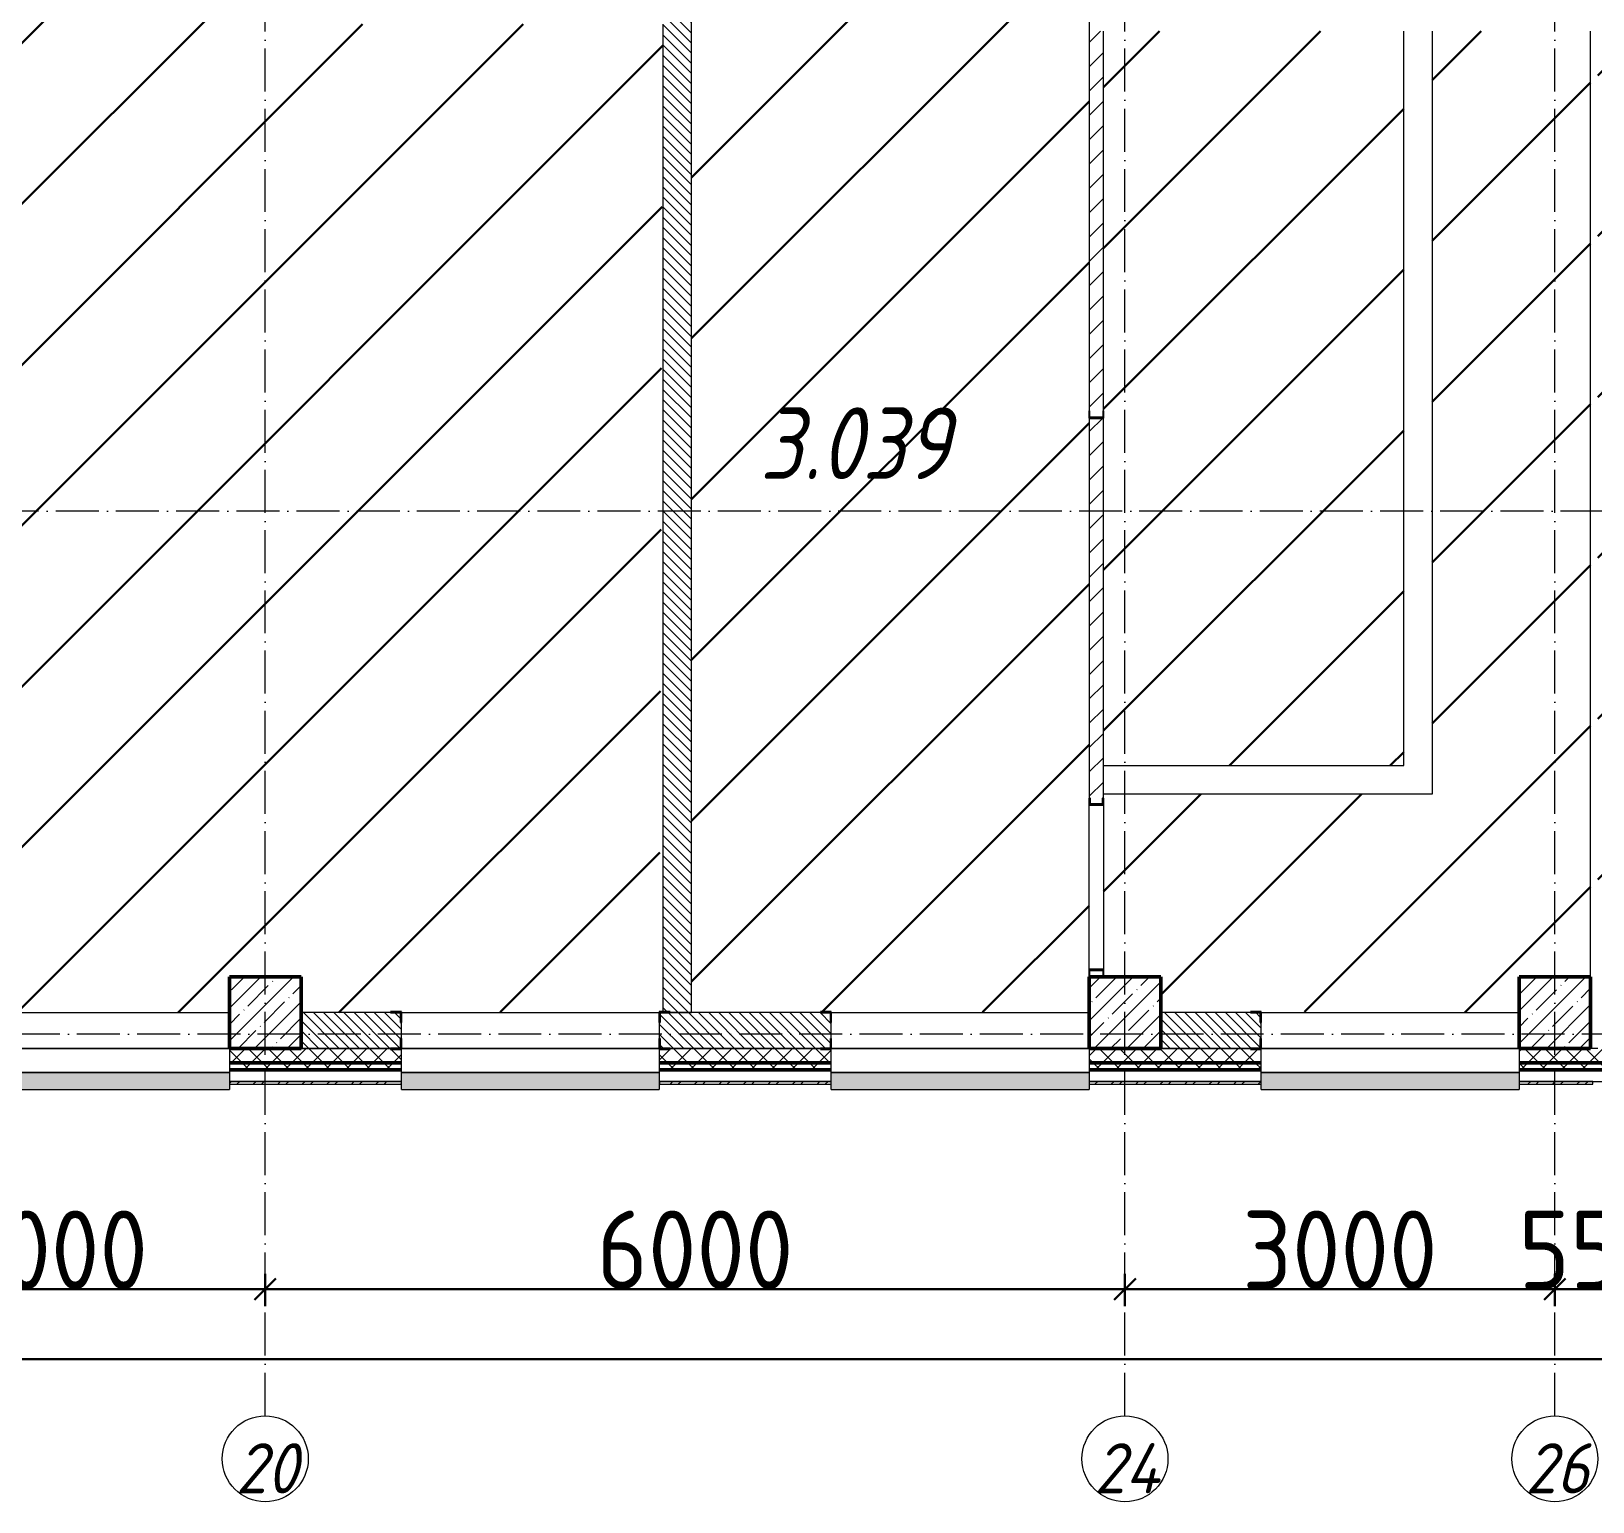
# Model space of a CAD drawing. Header units: millimetres. Extents: x -17017 to 628417, y -109036 to 199237.
# Drawn here: x 311188 to 322086, y -91946 to -81682 of the extents above; entities that cross this region are included whole.
import ezdxf

# ---------------------------------------------------------------- set-up
doc = ezdxf.new("R2010")
doc.units = ezdxf.units.MM
doc.linetypes.add('50_200_ШТРИХ_1Т_ш5_п1_п1_', pattern=[700, 500, -100, 0, -100])
for name, color, linetype, lineweight in [('A-____-____-DIMS', 7, 'Continuous', 9), ('A-FLOR-____-OTLN', 7, 'Continuous', 9), ('A-GENM-____-MCUT', 7, 'Continuous', 25), ('A-GENM-____-OTLN-1', 7, 'Continuous', 25), ('A-GLAZ-____-OTLN', 7, 'Continuous', 9), ('A-WALL-____-MCUT-2', 7, 'Continuous', 50), ('A-WALL-____-MCUT-3', 7, 'Continuous', 9), ('A-WALL-____-OTLN', 7, 'Continuous', 9), ('A-WALL-____-PATT-1', 7, 'Continuous', 9), ('A-WALL-FNSH-MCUT-1', 7, 'Continuous', 9), ('I-WALL-____-OTLN', 7, 'Continuous', 9), ('S-COLS-____-MCUT', 7, 'Continuous', 50), ('S-COLS-____-OTLN', 7, 'Continuous', 9), ('S-GRID-____-IDEN', 7, 'Continuous', 9), ('S-GRID-____-OTLN-1', 7, '50_200_ШТРИХ_1Т_ш5_п1_п1_', 9), ('Марки помещений', 7, 'Continuous', 9), ('стяжа', 7, 'Continuous', 30)]:
    doc.layers.add(name, color=color, linetype=linetype, lineweight=lineweight)
doc.layers.add('A-GLAZ-____-OTLN-1', color=7, linetype='Continuous', lineweight=9, true_color=0xc0c0c0)
doc.styles.add('ISOCPEUR_I', font='isocpeui.ttf', dxfattribs={"width": 0.9, "height": 2.5})
doc.styles.add('ISOCPEUR_I_2', font='isocpeui.ttf', dxfattribs={"width": 0.85, "height": 2.3})
doc.styles.add('ISOCPEUR_I_9', font='isocpeui.ttf', dxfattribs={"width": 0.9, "height": 250})
doc.styles.add('СПДС', font='isocpeur.ttf', dxfattribs={"width": 0.9})
doc.dimstyles.new('ISO-2_5_0_9К_БОЛЬШОЙ_ОСИ', dxfattribs={"dimscale": 304.8, "dimtxt": 248.995294, "dimasz": 0.492126, "dimexe": 0.393701, "dimexo": 0, "dimgap": 0, "dimtad": 1, "dimdec": 0, "dimzin": 0, "dimdsep": 46, "dimtxsty": 'ISOCPEUR_I_9', "dimblk1": 'OBLIQUE', "dimblk2": 'OBLIQUE', "dimsah": 1, "dimcen": 0.09, "dimdle": 0.393701, "dimazin": 0, "dimtfac": 1, "dimtdec": 4, "dimtix": 1, "dimtmove": 0, "dimatfit": 3, "dimfxl": 1, "dimtvp": 1, "dimtolj": 1, "dimtzin": 0, "dimarcsym": 2})
pattern_1 = [(135, (283770.707, -86863.456), (-35.35534, -35.35534), [])]
pattern_2 = [(45, (283770.71, -86863.46), (-70.71068, 70.71068), []), (135, (283770.71, -86863.46), (-70.71068, -70.71068), [])]

# ---------------------------------------------------------------- blocks, each defined once
blk = doc.blocks.new('BSC_Колонна _Прямоугольная - 500х500-V72-АР1_План отверстий 3 этажа в осях 1-64_А-ГГ')
at = {"layer": 'S-COLS-____-OTLN'}
h = blk.add_hatch(dxfattribs=at)
h.set_pattern_fill('FP_109', color=256, style=0, pattern_type=2)
h.set_pattern_definition([(45, (-38050, 1668.96), (-114.04925, 114.04925), []), (45, (-37935.95, 1668.96), (-114.04925, 114.04925), [201.613, -40.323, 3.353, -36.97])])
h.paths.add_polyline_path([(-250, -250), (250, -250), (250, 250), (-250, 250)], flags=0)
at = {"layer": 'S-COLS-____-MCUT'}
for p, q in [((250, 250), (-250, 250)), ((-250, 250), (-250, -250)), ((250, -250), (250, 250)), ((-250, -250), (250, -250))]:
    blk.add_line(p, q, dxfattribs=at)
blk = doc.blocks.new('BSC_Колонна _Прямоугольная - 500х500-V74-АР1_План отверстий 3 этажа в осях 1-64_А-ГГ')
at = {"layer": 'S-COLS-____-OTLN'}
h = blk.add_hatch(dxfattribs=at)
h.set_pattern_fill('FP_111', color=256, style=0, pattern_type=2)
h.set_pattern_definition([(45, (-29050, 1668.96), (-114.04925, 114.04925), []), (45, (-28935.95, 1668.96), (-114.04925, 114.04925), [201.613, -40.323, 3.353, -36.97])])
h.paths.add_polyline_path([(-250, -250), (250, -250), (250, 250), (-250, 250)], flags=0)
at = {"layer": 'S-COLS-____-MCUT'}
for p, q in [((250, 250), (-250, 250)), ((-250, 250), (-250, -250)), ((250, -250), (250, 250)), ((-250, -250), (250, -250))]:
    blk.add_line(p, q, dxfattribs=at)
blk = doc.blocks.new('BSC_Колонна _Прямоугольная - 500х500-V113-АР1_План отверстий 3 этажа в осях 1-64_А-ГГ')
at = {"layer": 'S-COLS-____-OTLN'}
h = blk.add_hatch(dxfattribs=at)
h.set_pattern_fill('FP_136', color=256, style=0, pattern_type=2)
h.set_pattern_definition([(45, (-35050, 1668.96), (-114.04925, 114.04925), []), (45, (-34935.95, 1668.96), (-114.04925, 114.04925), [201.613, -40.323, 3.353, -36.97])])
h.paths.add_polyline_path([(-150, -250), (250, -250), (250, 250), (-250, 250), (-250, -250), (-153, -250)], flags=0)
at = {"layer": 'S-COLS-____-MCUT'}
for p, q in [((-250, 250), (-250, -250)), ((-153, 250), (-247, 250)), ((250, 250), (-150, 250)), ((250, -250), (250, 250)), ((-250, -250), (250, -250))]:
    blk.add_line(p, q, dxfattribs=at)
blk = doc.blocks.new('Фахверк_СКБ_Уголок - 250_2700-27497298-АР1_План отверстий 3 этажа в осях 1-64_А-ГГ')
at = {"layer": 'A-GENM-____-MCUT'}
for p, q in [((200, 181), (125, 181)), ((125, 181), (125, 106)), ((131, 106), (131, 175)), ((131, 175), (200, 175)), ((200, 175), (200, 181)), ((125, 106), (131, 106)), ((131, -6), (125, -6)), ((125, -6), (125, -81)), ((125, -81), (200, -81)), ((131, -75), (131, -6)), ((200, -75), (131, -75)), ((200, -81), (200, -75))]:
    blk.add_line(p, q, dxfattribs=at)
blk = doc.blocks.new('154_Стойка_СКБ_Швеллер - СМ-2180_100-28318692-АР1_План отверстий 3 этажа в осях 1-64_А-ГГ')
at = {"layer": 'A-GENM-____-MCUT'}
for p, q in [((171, 50), (125, 50)), ((125, 50), (125, -50)), ((129.5, 42.4), (171, 42.4)), ((129.5, -42.4), (129.5, 42.4)), ((171, 42.4), (171, 50)), ((125, -50), (171, -50)), ((171, -42.4), (129.5, -42.4)), ((171, -50), (171, -42.4))]:
    blk.add_line(p, q, dxfattribs=at)
blk = doc.blocks.new('154_Фахверк_СКБ_Швеллер - Тип_100_3550_1-28320239-АР1_План отверстий 3 этажа в осях 1-64_А-ГГ')
at = {"layer": 'A-GENM-____-MCUT'}
for p, q in [((175, 50), (125, 50)), ((125, 50), (125, -50)), ((128, 47), (175, 47)), ((128, -47), (128, 47)), ((175, 47), (175, 50)), ((125, -50), (175, -50)), ((175, -47), (128, -47)), ((175, -50), (175, -47))]:
    blk.add_line(p, q, dxfattribs=at)
blk = doc.blocks.new('154_Фахверк_СКБ_Швеллер - Тип_100_3550-28487752-АР1_План отверстий 3 этажа в осях 1-64_А-ГГ')
at = {"layer": 'A-GENM-____-MCUT'}
for p, q in [((175, 50), (125, 50)), ((125, 50), (125, -50)), ((128, 47), (175, 47)), ((128, -47), (128, 47)), ((175, 47), (175, 50)), ((125, -50), (175, -50)), ((175, -47), (128, -47)), ((175, -50), (175, -47))]:
    blk.add_line(p, q, dxfattribs=at)
blk = doc.blocks.new('Отлив_СКБ - Отлив витража_120_НВФ-31885687-АР1_План отверстий 3 этажа в осях 1-64_А-ГГ')
at = {"layer": 'A-GLAZ-____-OTLN-1'}
for points in [[(0, 0), (0, -2), (1800, -2), (1800, 0), (534, 0)], [(0, -2), (0, -120), (1800, -120), (1800, -2), (534, -2)]]:
    blk.add_hatch(color=256, dxfattribs=at).paths.add_polyline_path(points, flags=0)
at = {"layer": 'A-GLAZ-____-OTLN'}
for p, q in [((0, 0), (1800, 0)), ((1800, -2), (0, -2)), ((0, -120), (0, -83)), ((1800, -83), (1800, -120)), ((0, -120), (1800, -120))]:
    blk.add_line(p, q, dxfattribs=at)
blk = doc.blocks.new('Отлив_СКБ - Отлив витража_120_НВФ-V214-АР1_План отверстий 3 этажа в осях 1-64_А-ГГ')
at = {"layer": 'A-GLAZ-____-OTLN-1'}
for points in [[(0, -2), (1800, -2), (1800, 0), (0, 0)], [(731, -120), (1800, -120), (1800, -2), (0, -2), (0, -120)]]:
    blk.add_hatch(color=256, dxfattribs=at).paths.add_polyline_path(points, flags=0)
at = {"layer": 'A-GLAZ-____-OTLN'}
for p, q in [((0, 0), (1800, 0)), ((1800, -2), (0, -2)), ((0, -120), (0, -83)), ((1800, -63), (1800, -120)), ((0, -120), (1800, -120))]:
    blk.add_line(p, q, dxfattribs=at)
blk = doc.blocks.new('Ось сетки - Круг_Ø6_00__ISO-2_5_0_9K_-25732049-АР1_План отверстий 3 этажа в осях 1-64_А-ГГ')
at = {"layer": 'S-GRID-____-IDEN'}
blk.add_circle((0, 0), 3, dxfattribs=at)
blk = doc.blocks.new('_Oblique')
at = {"color": 0, "linetype": 'ByBlock', "lineweight": -2}
blk.add_line((-0.5, -0.5), (0.5, 0.5), dxfattribs=at)
blk = doc.blocks.new('*D2894')
at = {"layer": 'A-____-____-DIMS', "color": 0, "lineweight": -2, "transparency": 16777216}
for p, q in [((309821, -90356), (309821, -90582)), ((312821, -90356), (312821, -90582)), ((309701, -90462), (312941, -90462))]:
    blk.add_line(p, q, dxfattribs=at)
at = {"layer": 'Defpoints', "color": 0, "transparency": 16777216}
for p in [(309821, -90356), (312821, -90356), (312821, -90462)]:
    blk.add_point(p, dxfattribs=at)
at = {"layer": 'A-____-____-DIMS', "color": 0, "lineweight": -2, "transparency": 16777216, "xscale": 150, "yscale": 150, "zscale": 150, "rotation": 180}
blk.add_blockref('_Oblique', (309821, -90462), dxfattribs=at)
at = {"layer": 'A-____-____-DIMS', "color": 0, "lineweight": -2, "transparency": 16777216, "xscale": 150, "yscale": 150, "zscale": 150}
blk.add_blockref('_Oblique', (312821, -90462), dxfattribs=at)
at = {"layer": 'A-____-____-DIMS', "color": 0, "transparency": 16777216, "insert": (311321, -90188), "char_height": 548.6, "attachment_point": 5, "style": 'СПДС'}
blk.add_mtext('\\A1;3000', dxfattribs=at)
blk = doc.blocks.new('*D2895')
at = {"layer": 'A-____-____-DIMS', "color": 0, "lineweight": -2, "transparency": 16777216}
for p, q in [((312821, -90356), (312821, -90582)), ((318821, -90356), (318821, -90582)), ((312701, -90462), (318941, -90462))]:
    blk.add_line(p, q, dxfattribs=at)
at = {"layer": 'Defpoints', "color": 0, "transparency": 16777216}
for p in [(312821, -90356), (318821, -90356), (318821, -90462)]:
    blk.add_point(p, dxfattribs=at)
at = {"layer": 'A-____-____-DIMS', "color": 0, "lineweight": -2, "transparency": 16777216, "xscale": 150, "yscale": 150, "zscale": 150, "rotation": 180}
blk.add_blockref('_Oblique', (312821, -90462), dxfattribs=at)
at = {"layer": 'A-____-____-DIMS', "color": 0, "lineweight": -2, "transparency": 16777216, "xscale": 150, "yscale": 150, "zscale": 150}
blk.add_blockref('_Oblique', (318821, -90462), dxfattribs=at)
at = {"layer": 'A-____-____-DIMS', "color": 0, "transparency": 16777216, "insert": (315821, -90188), "char_height": 548.6, "attachment_point": 5, "style": 'СПДС'}
blk.add_mtext('\\A1;6000', dxfattribs=at)
blk = doc.blocks.new('*D2896')
at = {"layer": 'A-____-____-DIMS', "color": 0, "lineweight": -2, "transparency": 16777216}
for p, q in [((318821, -90356), (318821, -90582)), ((321821, -90356), (321821, -90582)), ((318701, -90462), (321941, -90462))]:
    blk.add_line(p, q, dxfattribs=at)
at = {"layer": 'Defpoints', "color": 0, "transparency": 16777216}
for p in [(318821, -90356), (321821, -90356), (321821, -90462)]:
    blk.add_point(p, dxfattribs=at)
at = {"layer": 'A-____-____-DIMS', "color": 0, "lineweight": -2, "transparency": 16777216, "xscale": 150, "yscale": 150, "zscale": 150, "rotation": 180}
blk.add_blockref('_Oblique', (318821, -90462), dxfattribs=at)
at = {"layer": 'A-____-____-DIMS', "color": 0, "lineweight": -2, "transparency": 16777216, "xscale": 150, "yscale": 150, "zscale": 150}
blk.add_blockref('_Oblique', (321821, -90462), dxfattribs=at)
at = {"layer": 'A-____-____-DIMS', "color": 0, "transparency": 16777216, "insert": (320321, -90188), "char_height": 548.6, "attachment_point": 5, "style": 'СПДС'}
blk.add_mtext('\\A1;3000', dxfattribs=at)
blk = doc.blocks.new('*D2897')
at = {"layer": 'A-____-____-DIMS', "color": 0, "lineweight": -2, "transparency": 16777216}
for p, q in [((321821, -90356), (321821, -90582)), ((322371, -90356), (322371, -90582)), ((321821, -90462), (321671, -90462)), ((321821, -90462), (322371, -90462)), ((322371, -90462), (322521, -90462))]:
    blk.add_line(p, q, dxfattribs=at)
at = {"layer": 'Defpoints', "color": 0, "transparency": 16777216}
for p in [(321821, -90356), (322371, -90356), (322371, -90462)]:
    blk.add_point(p, dxfattribs=at)
at = {"layer": 'A-____-____-DIMS', "color": 0, "lineweight": -2, "transparency": 16777216, "xscale": 150, "yscale": 150, "zscale": 150}
blk.add_blockref('_Oblique', (321821, -90462), dxfattribs=at)
at = {"layer": 'A-____-____-DIMS', "color": 0, "lineweight": -2, "transparency": 16777216, "xscale": 150, "yscale": 150, "zscale": 150, "rotation": 180}
blk.add_blockref('_Oblique', (322371, -90462), dxfattribs=at)
at = {"layer": 'A-____-____-DIMS', "color": 0, "transparency": 16777216, "insert": (322096, -90188), "char_height": 548.6, "attachment_point": 5, "style": 'СПДС'}
blk.add_mtext('\\A1;550', dxfattribs=at)
blk = doc.blocks.new('*D2915')
at = {"layer": 'A-____-____-DIMS', "color": 0, "lineweight": -2, "transparency": 16777216}
for p, q in [((281421, -90844), (281421, -91070)), ((384921, -90844), (384921, -91070)), ((281301, -90950), (385041, -90950))]:
    blk.add_line(p, q, dxfattribs=at)
at = {"layer": 'Defpoints', "color": 0, "transparency": 16777216}
for p in [(281421, -90844), (384921, -90844), (384921, -90950)]:
    blk.add_point(p, dxfattribs=at)
at = {"layer": 'A-____-____-DIMS', "color": 0, "lineweight": -2, "transparency": 16777216, "xscale": 150, "yscale": 150, "zscale": 150, "rotation": 180}
blk.add_blockref('_Oblique', (281421, -90950), dxfattribs=at)
at = {"layer": 'A-____-____-DIMS', "color": 0, "lineweight": -2, "transparency": 16777216, "xscale": 150, "yscale": 150, "zscale": 150}
blk.add_blockref('_Oblique', (384921, -90950), dxfattribs=at)
at = {"layer": 'A-____-____-DIMS', "color": 0, "transparency": 16777216, "insert": (333171, -90676), "char_height": 548.6, "attachment_point": 5, "style": 'СПДС'}
blk.add_mtext('\\A1;103500', dxfattribs=at)
blk = doc.blocks.new('3эт')
at = {"layer": 'S-GRID-____-OTLN-1', "color": 251, "ltscale": 0.6, "true_color": 0x636466}
for p, q in [((312820.7, -91346.1), (312820.7, -76712.9)), ((318820.7, -91346.1), (318820.7, -76712.9)), ((321820.7, -91346.1), (321820.7, -76712.9)), ((387697.2, -85032.4), (279101.9, -85032.4)), ((387845.1, -88682.4), (279101.9, -88682.4))]:
    blk.add_line(p, q, dxfattribs=at)
at = {"layer": 'S-GRID-____-IDEN', "char_height": 350, "attachment_point": 1, "style": 'ISOCPEUR_I'}
for s, insert, width in [('20', (312615.8, -91537.3), 404.05), ('24', (318606.8, -91537.3), 425.696), ('26', (321615.8, -91537.3), 404.05)]:
    blk.add_mtext(s, dxfattribs=dict(at, insert=insert, width=width))
at = {"layer": 'A-____-____-DIMS'}
for base, p1, p2, override, picture, middle in [((312820.7, -90462), (309820.7, -90355.9), (312820.7, -90355.9), {"dimtxt": 1.8, "dimpost": '<>', "dimtxsty": 'СПДС', "dimfxl": 3000}, '*D2894', (311320.7, -90187.7)), ((318820.7, -90462), (312820.7, -90355.9), (318820.7, -90355.9), {"dimtxt": 1.8, "dimpost": '<>', "dimtxsty": 'СПДС', "dimfxl": 6000}, '*D2895', (315820.7, -90187.7)), ((321820.7, -90462), (318820.7, -90355.9), (321820.7, -90355.9), {"dimtxt": 1.8, "dimpost": '<>', "dimtxsty": 'СПДС', "dimfxl": 3000}, '*D2896', (320320.7, -90187.7)), ((322370.7, -90462), (321820.7, -90355.9), (322370.7, -90355.9), {"dimtxt": 1.8, "dimpost": '<>', "dimtxsty": 'СПДС', "dimfxl": 550}, '*D2897', (322095.7, -90187.7)), ((384920.7, -90950.2), (281420.7, -90844.1), (384920.7, -90844.1), {"dimtxt": 1.8, "dimpost": '<>', "dimtxsty": 'СПДС', "dimfxl": 103500}, '*D2915', (333170.7, -90675.9))]:
    dim = blk.add_linear_dim(base=base, p1=p1, p2=p2, dimstyle='ISO-2_5_0_9К_БОЛЬШОЙ_ОСИ', override=override, dxfattribs=at)
    dim.commit()
    dim.dimension.update_dxf_attribs({"geometry": picture, "text_midpoint": middle})

msp = doc.modelspace()

# ---------------------------------------------------------------- hatches: boundary and pattern name
at = {"layer": 'A-WALL-____-PATT-1'}
h = msp.add_hatch(dxfattribs=at)
h.set_pattern_fill('FP_6', color=256, style=0, pattern_type=2)
h.set_pattern_definition(pattern_1)
h.paths.add_polyline_path([(315796, -88532), (315796, -81432), (315596, -81432), (315596, -88526), (315646, -88526), (315646, -88532)], flags=0)
h = msp.add_hatch(dxfattribs=at)
h.set_pattern_fill('FP_4', color=256, style=0, pattern_type=2)
h.set_pattern_definition([(45, (283770.71, -86863.46), (-84.8528, 84.8528), [])])
h.paths.add_polyline_path([(318574, -88282), (318668, -88282), (318668, -88235), (318574, -88235)], flags=0)
h.paths.add_polyline_path([(318663, -87078), (318663, -87036), (318671, -87036), (318671, -84382), (318571, -84382), (318572, -87036), (318578, -87036), (318578, -87078)], flags=0)
h.paths.add_polyline_path([(318668, -84379), (318668, -84332), (318671, -84332), (318671, -81682), (318571, -81682), (318571, -84332), (318574, -84332), (318574, -84379), (318621, -84379)], flags=0)
h = msp.add_hatch(dxfattribs=at)
h.set_pattern_fill('FP_6', color=256, style=0, pattern_type=2)
h.set_pattern_definition(pattern_1)
h.paths.add_polyline_path([(315577, -88782), (316765, -88782), (316765, -88713), (316771, -88713), (316771, -88601), (316765, -88601), (316765, -88532), (315577, -88532), (315577, -88601), (315571, -88601), (315571, -88713), (315577, -88713)], flags=0)
h.paths.add_polyline_path([(313765, -88782), (313765, -88713), (313771, -88713), (313771, -88601), (313765, -88601), (313765, -88532), (313071, -88532), (313071, -88782), (313696, -88782)], flags=0)
h = msp.add_hatch(dxfattribs=at)
h.set_pattern_fill('FP_6', color=256, style=0, pattern_type=2)
h.set_pattern_definition(pattern_1)
h.paths.add_polyline_path([(319765, -88782), (319765, -88713), (319771, -88713), (319771, -88601), (319765, -88601), (319765, -88532), (319071, -88532), (319071, -88782), (319696, -88782)], flags=0)
h = msp.add_hatch(dxfattribs=at)
h.set_pattern_fill('FP_1', color=256, style=0, pattern_type=2)
h.set_pattern_definition(pattern_2)
h.paths.add_polyline_path([(384521, -88882), (385021, -88882), (385021, -88782), (375996, -88782), (375996, -88788), (375921, -88788), (375921, -88882), (384502, -88882)], flags=0)
h.paths.add_polyline_path([(373014, -88882), (374121, -88882), (374121, -88788), (374046, -88788), (374046, -88782), (366171, -88782), (366171, -88882), (372771, -88882)], flags=0)
h.paths.add_polyline_path([(365171, -88882), (365171, -88782), (364046, -88782), (364046, -88788), (363971, -88788), (363971, -88882), (365060, -88882)], flags=0)
h.paths.add_polyline_path([(362171, -88882), (362171, -88788), (362096, -88788), (362096, -88782), (361046, -88782), (361046, -88788), (360971, -88788), (360971, -88882), (361525, -88882)], flags=0)
h.paths.add_polyline_path([(359171, -88882), (359171, -88782), (358046, -88782), (358046, -88788), (357971, -88788), (357971, -88882), (358046, -88882)], flags=0)
h.paths.add_polyline_path([(354771, -88882), (356171, -88882), (356171, -88782), (354846, -88782), (354846, -88788), (354771, -88788)], flags=0)
h.paths.add_polyline_path([(352688, -88882), (352971, -88882), (352971, -88788), (352896, -88788), (352896, -88782), (351846, -88782), (351846, -88788), (351771, -88788), (351771, -88882), (351804, -88882)], flags=0)
h.paths.add_polyline_path([(349971, -88882), (349971, -88782), (348846, -88782), (348846, -88788), (348771, -88788), (348771, -88882), (348846, -88882)], flags=0)
h.paths.add_polyline_path([(346621, -88882), (346971, -88882), (346971, -88788), (346896, -88788), (346896, -88782), (345846, -88782), (345846, -88788), (345771, -88788), (345771, -88882), (346502, -88882)], flags=0)
h.paths.add_polyline_path([(343971, -88882), (343971, -88788), (343896, -88788), (343896, -88782), (342846, -88782), (342846, -88788), (342771, -88788), (342771, -88882), (343851, -88882)], flags=0)
h.paths.add_polyline_path([(340971, -88882), (340971, -88788), (340896, -88788), (340896, -88782), (339846, -88782), (339846, -88788), (339771, -88788), (339771, -88882), (340316, -88882)], flags=0)
h.paths.add_polyline_path([(336781, -88882), (337971, -88882), (337971, -88788), (337896, -88788), (337896, -88782), (336846, -88782), (336846, -88788), (336771, -88788), (336771, -88882), (336777, -88882)], flags=0)
h.paths.add_polyline_path([(333771, -88882), (334971, -88882), (334971, -88788), (334896, -88788), (334896, -88782), (333846, -88782), (333846, -88788), (333771, -88788)], flags=0)
h.paths.add_polyline_path([(328827, -88882), (328971, -88882), (328971, -88788), (328896, -88788), (328896, -88782), (327846, -88782), (327846, -88788), (327771, -88788), (327771, -88882), (328621, -88882)], flags=0)
h.paths.add_polyline_path([(325971, -88882), (325971, -88788), (325896, -88788), (325896, -88782), (324846, -88782), (324846, -88788), (324771, -88788), (324771, -88882), (325965, -88882)], flags=0)
h.paths.add_polyline_path([(322641, -88882), (322971, -88882), (322971, -88788), (322896, -88788), (322896, -88782), (321571, -88782), (321571, -88882)], flags=0)
h.paths.add_polyline_path([(319106, -88882), (319771, -88882), (319771, -88788), (319696, -88788), (319696, -88782), (318571, -88782), (318571, -88882)], flags=0)
h.paths.add_polyline_path([(316771, -88882), (316771, -88788), (316696, -88788), (316696, -88782), (315646, -88782), (315646, -88788), (315571, -88788), (315571, -88882), (316765, -88882)], flags=0)
h.paths.add_polyline_path([(313771, -88882), (313771, -88788), (313696, -88788), (313696, -88782), (312571, -88782), (312571, -88882), (312920, -88882)], flags=0)
h.paths.add_polyline_path([(310771, -88882), (310771, -88788), (310696, -88788), (310696, -88782), (309571, -88782), (309571, -88882), (310269, -88882)], flags=0)
h.paths.add_polyline_path([(307771, -88882), (307771, -88788), (307696, -88788), (307696, -88782), (306646, -88782), (306646, -88788), (306571, -88788), (306571, -88882), (306734, -88882)], flags=0)
h.paths.add_polyline_path([(297897, -88882), (298771, -88882), (298771, -88788), (298696, -88788), (298696, -88782), (297646, -88782), (297646, -88788), (297571, -88788), (297571, -88882)], flags=0)
h.paths.add_polyline_path([(296129, -88882), (296571, -88882), (296571, -88788), (296496, -88788), (296496, -88782), (291246, -88782), (291246, -88788), (291171, -88788), (291171, -88882), (294671, -88882)], flags=0)
h.paths.add_polyline_path([(289059, -88882), (290171, -88882), (290171, -88788), (290096, -88788), (290096, -88782), (281321, -88782), (281321, -88882), (287292, -88882)], flags=0)
h = msp.add_hatch(dxfattribs=at)
h.set_pattern_fill('FP_1', color=256, style=0, pattern_type=2)
h.set_pattern_definition(pattern_2)
h.paths.add_polyline_path([(385021, -88932), (385121, -88932), (385121, -88882), (375921, -88882), (375921, -88932), (384502, -88932)], flags=0)
h.paths.add_polyline_path([(373014, -88932), (374121, -88932), (374121, -88882), (366171, -88882), (366171, -88932), (372130, -88932)], flags=0)
h.paths.add_polyline_path([(365060, -88932), (365171, -88932), (365171, -88882), (363971, -88882), (363971, -88932), (364177, -88932)], flags=0)
h.paths.add_polyline_path([(360971, -88932), (362171, -88932), (362171, -88882), (360971, -88882)], flags=0)
h.paths.add_polyline_path([(357991, -88932), (359171, -88932), (359171, -88882), (357971, -88882), (357971, -88932)], flags=0)
h.paths.add_polyline_path([(356171, -88932), (356171, -88882), (354771, -88882), (354771, -88932), (355339, -88932)], flags=0)
h.paths.add_polyline_path([(352971, -88932), (352971, -88882), (351771, -88882), (351771, -88932), (352688, -88932)], flags=0)
h.paths.add_polyline_path([(349971, -88932), (349971, -88882), (348771, -88882), (348771, -88932)], flags=0)
h.paths.add_polyline_path([(346971, -88932), (346971, -88882), (345771, -88882), (345771, -88932), (346502, -88932)], flags=0)
h.paths.add_polyline_path([(342771, -88932), (343971, -88932), (343971, -88882), (342771, -88882)], flags=0)
h.paths.add_polyline_path([(339771, -88932), (340971, -88932), (340971, -88882), (339771, -88882)], flags=0)
h.paths.add_polyline_path([(336781, -88932), (337971, -88932), (337971, -88882), (336771, -88882), (336771, -88932)], flags=0)
h.paths.add_polyline_path([(334971, -88932), (334971, -88882), (333771, -88882), (333771, -88932), (334130, -88932)], flags=0)
h.paths.add_polyline_path([(328827, -88932), (328971, -88932), (328971, -88882), (327771, -88882), (327771, -88932), (327944, -88932)], flags=0)
h.paths.add_polyline_path([(325971, -88932), (325971, -88882), (324771, -88882), (324771, -88932), (325292, -88932)], flags=0)
h.paths.add_polyline_path([(322641, -88932), (322971, -88932), (322971, -88882), (321571, -88882), (321571, -88932)], flags=0)
h.paths.add_polyline_path([(319771, -88932), (319771, -88882), (318571, -88882), (318571, -88932), (319106, -88932)], flags=0)
h.paths.add_polyline_path([(316771, -88932), (316771, -88882), (315571, -88882), (315571, -88932)], flags=0)
h.paths.add_polyline_path([(313771, -88932), (313771, -88882), (312571, -88882), (312571, -88932), (312920, -88932)], flags=0)
h.paths.add_polyline_path([(310771, -88932), (310771, -88882), (309571, -88882), (309571, -88932), (310269, -88932)], flags=0)
h.paths.add_polyline_path([(306734, -88932), (307771, -88932), (307771, -88882), (306571, -88882), (306571, -88932)], flags=0)
h.paths.add_polyline_path([(297571, -88932), (298771, -88932), (298771, -88882), (297571, -88882)], flags=0)
h.paths.add_polyline_path([(296571, -88932), (296571, -88882), (291171, -88882), (291171, -88932), (296129, -88932)], flags=0)
h.paths.add_polyline_path([(289943, -88932), (290171, -88932), (290171, -88882), (281221, -88882), (281221, -88932), (289059, -88932)], flags=0)
h = msp.add_hatch(dxfattribs=at)
h.set_pattern_fill('FP_3', color=256, style=0, pattern_type=2)
h.set_pattern_definition([(45, (283770.71, -86863.46), (-85.5366, 85.5366), []), (45, (283827.73, -86863.46), (-85.5366, 85.5366), [])])
h.paths.add_polyline_path([(322086, -89032), (322086, -89012), (321572, -89012), (321572, -89032)], flags=0)
h.paths.add_polyline_path([(319771, -89032), (319771, -89012), (318571, -89012), (318571, -89032), (319106, -89032)], flags=0)
h.paths.add_polyline_path([(316771, -89032), (316771, -89012), (315572, -89012), (315572, -89032)], flags=0)
h.paths.add_polyline_path([(313771, -89032), (313771, -89012), (312571, -89012), (312571, -89032), (312920, -89032)], flags=0)
h.paths.add_polyline_path([(310269, -89032), (310771, -89032), (310771, -89012), (309572, -89012), (309572, -89032)], flags=0)
h.paths.add_polyline_path([(307771, -89032), (307771, -89012), (306571, -89012), (306571, -89032), (306734, -89032)], flags=0)
h.paths.add_polyline_path([(297897, -89032), (298771, -89032), (298771, -89012), (297571, -89012), (297571, -89032)], flags=0)
h.paths.add_polyline_path([(296571, -89032), (296571, -89012), (291171, -89012), (291171, -89032), (296129, -89032)], flags=0)
h.paths.add_polyline_path([(289943, -89032), (290171, -89032), (290171, -89012), (281091, -89012), (281091, -89032), (289059, -89032)], flags=0)
at = {"layer": 'стяжа'}
h = msp.add_hatch(dxfattribs=at)
h.set_pattern_fill('ANSI31', color=5, scale=250)
h.paths.add_polyline_path([(289171, -73232), (289165, -73232), (289165, -73157), (289171, -72932), (288871, -72932), (288571, -72932), (288571, -71832), (288571, -71432), (288571, -69132), (288871, -69132), (289371, -69132), (289371, -68907), (289371, -68757), (289377, -68757), (289377, -68826), (289377, -68832), (289377, -68907), (289371, -69132), (289371, -69632), (289372, -69657), (289377, -69657), (289377, -69732), (289371, -69977), (289371, -70227), (289371, -70432), (289377, -70432), (289377, -70507), (289377, -70632), (289371, -70807), (289371, -71257), (289377, -71257), (289377, -71326), (289377, -71332), (289377, -71407), (289371, -72432), (289371, -72932), (289371, -73157), (289377, -73157), (289377, -73232), (289371, -74932), (289377, -74932), (289377, -75007), (289371, -75157), (289377, -75157), (289377, -75232), (289371, -75932), (289377, -75932), (289377, -76007), (289377, -76132), (289371, -76832), (289371, -77332), (293371, -77332), (293371, -76832), (293371, -76707), (293365, -76707), (293365, -76632), (293371, -75482), (293365, -75482), (293365, -75407), (293371, -74907), (293365, -74907), (293365, -74827), (293371, -74827), (293371, -73132), (293365, -73132), (293365, -73057), (293371, -72932), (293371, -72432), (293371, -70807), (293371, -70507), (293371, -70332), (293371, -69932), (293371, -69632), (292771, -69632), (292771, -69378), (292771, -68632), (292771, -68247), (292771, -68097), (292771, -67682), (292771, -66582), (292771, -66432), (293371, -66432), (293371, -66307), (293365, -66307), (293365, -66227), (293371, -66227), (293371, -65632), (293371, -65132), (293371, -64532), (293365, -64532), (293365, -64457), (293371, -64332), (293371, -63932), (292671, -63932), (292671, -63632), (292671, -63032), (292671, -62882), (292671, -62632), (292671, -62582), (292671, -61982), (292671, -61232), (292671, -60632), (292671, -60532), (293371, -60532), (293371, -60132), (293371, -59607), (293365, -59607), (293365, -59527), (293371, -59527), (293371, -58382), (293365, -58382), (293365, -58307), (293371, -57432), (293371, -56532), (295571, -56532), (295621, -56532), (297671, -56632), (297621, -56632), (297621, -57432), (293371, -57432), (293371, -58376), (293440, -58376), (293489, -58382), (293571, -58382), (293571, -58307), (293571, -57632), (301971, -57632), (301971, -54382), (301771, -54382), (301771, -57432), (297871, -57432), (297871, -56388), (297802, -56388), (297802, -56382), (297671, -56382), (297671, -55232), (297665, -55232), (297665, -55157), (297671, -54632), (297671, -54132), (297671, -53832), (298365, -53832), (298365, -53732), (298371, -52732), (298371, -52332), (298371, -52032), (298365, -52032), (298365, -51932), (297671, -51932), (297671, -51832), (297671, -50832), (297671, -50282), (297671, -48632), (297671, -48132), (297671, -47682), (297671, -45582), (298121, -45582), (298121, -45432), (298115, -45432), (298115, -45357), (298121, -44532), (298115, -44532), (298115, -44457), (298115, -44382), (298121, -43882), (298121, -43432), (298121, -43032), (298121, -41232), (298121, -39632), (297871, -39632), (297871, -39482), (297671, -39482), (297271, -39388), (297171, -39388), (295371, -39382), (295371, -39388), (295296, -39388), (293871, -39382), (293871, -39632), (293871, -39957), (293877, -39957), (293877, -40032), (293871, -40772), (293871, -41172), (293871, -41657), (293877, -41657), (293877, -41726), (293877, -41732), (293877, -41807), (293871, -42632), (293871, -43132), (293871, -43232), (293871, -45282), (293821, -45432), (293671, -45432), (293671, -45482), (289371, -45482), (289371, -48132), (289371, -48632), (289371, -48857), (289377, -48857), (289377, -48932), (289302, -48932), (289171, -48932), (289171, -50727), (289371, -50727), (289371, -50657), (289377, -50657), (289377, -50726), (289377, -50732), (289377, -50807), (289371, -51132), (289371, -51632), (289371, -51932), (289377, -51932), (289377, -52007), (289371, -52007), (289371, -51938), (289240, -51938), (289240, -51932), (289165, -51932), (289165, -52007), (289171, -52007), (289171, -52826), (289302, -52826), (289302, -52832), (289371, -52832), (289371, -54132), (289371, -54632), (289371, -54957), (289377, -54957), (289377, -55132), (289371, -55132), (289371, -55532), (289371, -56657), (289377, -56657), (289377, -56726), (289377, -56732), (289377, -56807), (289371, -60132), (289371, -60632), (289371, -61057), (289377, -61057), (289377, -61132), (289377, -61138), (289377, -61207), (289371, -61432), (289371, -62032), (289371, -62207), (289377, -62207), (289377, -62276), (289377, -62282), (289377, -62357), (289371, -63132), (289371, -63632), (289371, -64757), (289377, -64757), (289377, -64832), (289377, -64838), (289377, -64907), (289371, -65532), (289371, -65907), (289377, -65907), (289377, -65976), (289377, -65982), (289377, -66057), (289371, -66542), (289371, -66942), (289371, -67682), (289371, -67857), (289377, -67857), (289377, -67932), (289377, -67938), (289377, -68082), (289171, -68082), (289171, -68007), (289165, -68007), (289165, -67938), (289165, -67932), (289165, -67857), (289171, -67682), (289371, -67682), (289371, -66942), (289171, -66942), (289171, -66832), (288871, -66832), (288871, -67532), (288771, -67632), (288771, -66132), (288717, -66132), (287521, -66132), (287346, -66132), (287346, -68207), (281971, -68207), (281971, -66132), (281571, -66132), (281571, -66907), (281577, -66907), (281577, -66982), (281571, -68782), (281577, -68782), (281577, -68932), (281671, -68932), (281671, -69132), (281821, -69132), (281821, -69632), (281571, -69632), (281571, -69907), (281577, -69907), (281577, -69982), (281571, -71782), (281577, -71782), (281577, -71857), (281573, -72232), (281671, -72232), (281671, -72432), (281821, -72432), (281821, -72932), (281671, -72932), (281671, -73132), (281577, -73156), (281577, -73232), (281571, -75032), (281577, -75032), (281577, -75107), (281571, -76832), (281821, -76832), (281821, -77082), (283956, -77082), (283956, -76582), (285921, -76582), (286471, -76582), (288571, -76582), (288571, -75032), (289165, -75032), (289165, -74932)])
h.paths.add_polyline_path([(289165, -68907), (289165, -68832), (289165, -68826), (289171, -68826), (289331, -68827), (289331, -68832), (289240, -68832), (289240, -68838), (289171, -68838), (289171, -68907)], flags=16)
h.paths.add_polyline_path([(293371, -54632), (293371, -54132), (293871, -54132), (293871, -54632)], flags=16)
h.paths.add_polyline_path([(297665, -56457), (297665, -56388), (297671, -56388), (297671, -56457)], flags=16)
h.paths.add_polyline_path([(289377, -52832), (289377, -52757), (289371, -52757), (289371, -52826)], flags=16)
h.paths.add_polyline_path([(293371, -48632), (293371, -48132), (293871, -48132), (293871, -48632)], flags=16)
h.paths.add_polyline_path([(289171, -62032), (289171, -61432), (289171, -61207), (289165, -61207), (289165, -61138), (289165, -61132), (289165, -60982), (288621, -60982), (288621, -59632), (288621, -59282), (288621, -59207), (288621, -58407), (288621, -57382), (288467, -57382), (288421, -57382), (287271, -57382), (287225, -57382), (287071, -57382), (287071, -57832), (286371, -57832), (286371, -57382), (283971, -57382), (283921, -57382), (281571, -57382), (281571, -57907), (281577, -57907), (281577, -57982), (281571, -60132), (281821, -60132), (281821, -60632), (281671, -60632), (281671, -60832), (281571, -62782), (281571, -62782), (281577, -62782), (281577, -62932), (281671, -62932), (281671, -63132), (281821, -63132), (281821, -63282), (285221, -63282), (285221, -62882), (285321, -62882), (285621, -62882), (287071, -62882), (287121, -62882), (288721, -62882), (289171, -62882), (289171, -62357), (289165, -62357), (289165, -62282), (289165, -62276), (289165, -62207)], flags=17)
h.paths.add_polyline_path([(287146, -66132), (284521, -66132), (284471, -66132), (282171, -66132), (282171, -68007), (287146, -68007)], flags=17)
h.paths.add_polyline_path([(297171, -76482), (297521, -76482), (297521, -75082), (295621, -75082), (295571, -75082), (293571, -75082), (293571, -75407), (293577, -75407), (293577, -75482), (293571, -76632), (293577, -76632), (293577, -76707), (293571, -76832), (293871, -76832), (293871, -77082), (297171, -77082), (297171, -76882)], flags=17)
h.paths.add_polyline_path([(315596, -81632), (314971, -81632), (312571, -81632), (312571, -81382), (312371, -81382), (311271, -81382), (310821, -81382), (309571, -81382), (309571, -81282), (309571, -80982), (309246, -80982), (309246, -80988), (309171, -80988), (309171, -80982), (308721, -80982), (308321, -80982), (307471, -80982), (307471, -80988), (307396, -80988), (306971, -80985), (306971, -81582), (306071, -81582), (303571, -81582), (302871, -81582), (302871, -80988), (302771, -80988), (302771, -80982), (302221, -80982), (301821, -80982), (301071, -80982), (301071, -81282), (301071, -81382), (299721, -81382), (299271, -81382), (298771, -81382), (298771, -88532), (300571, -88532), (300571, -88282), (301071, -88282), (301071, -88432), (301271, -88432), (301271, -88532), (303571, -88532), (303571, -88282), (304071, -88282), (304071, -88432), (304271, -88432), (304271, -88532), (306571, -88532), (306571, -88526), (306646, -88526), (307021, -88529), (307021, -88432), (307221, -88432), (307221, -88532), (307696, -88532), (307696, -88526), (307771, -88526), (309571, -88532), (309571, -88282), (310071, -88282), (310071, -88432), (310271, -88432), (310271, -88532), (310696, -88532), (310696, -88526), (310771, -88526), (312571, -88532), (312571, -88282), (313071, -88282), (313071, -88532), (313696, -88532), (313696, -88526), (313771, -88526), (315571, -88532), (315571, -88526)])
h.paths.add_polyline_path([(318571, -84382), (318571, -84332), (318571, -81532), (318171, -81532), (318171, -80982), (318046, -80982), (318046, -80988), (317971, -80988), (317971, -80982), (317326, -80982), (317076, -80982), (316821, -80982), (316821, -80988), (316746, -80988), (316471, -80984), (316471, -81532), (315796, -81532), (315796, -88532), (316696, -88532), (316696, -88526), (316771, -88526), (318571, -88532), (318571, -88282), (318571, -88232), (318571, -87082), (318571, -87036)])
h.paths.add_polyline_path([(346421, -81382), (341421, -81382), (341421, -80982), (340521, -80982), (340521, -80988), (340446, -80988), (339796, -80982), (339796, -80988), (339721, -80988), (339721, -80982), (339221, -80982), (338821, -80982), (338021, -80982), (338021, -80988), (337946, -80988), (337621, -80982), (337621, -81282), (337271, -81282), (337271, -81732), (337171, -81732), (337121, -81732), (335921, -81732), (334521, -81732), (334521, -81482), (332221, -81482), (331621, -81482), (331571, -81482), (331471, -81482), (331471, -80988), (331371, -80988), (330961, -80982), (330061, -80982), (329571, -80982), (329571, -80988), (329421, -80988), (329421, -81382), (328121, -81382), (328121, -81282), (328121, -80982), (327996, -80982), (327996, -80988), (327921, -80988), (327481, -80982), (327081, -80982), (326221, -80982), (326221, -80988), (326171, -80988), (326171, -81532), (325121, -81532), (324321, -81532), (324021, -81532), (323421, -81532), (323321, -81532), (322121, -81532), (322121, -88282), (322621, -88282), (322621, -88432), (322821, -88432), (322646, -88457), (322621, -88532), (322621, -88782), (322965, -88782), (322965, -88713), (322971, -88601), (322971, -88782), (324771, -88782), (324771, -88713), (324771, -88601), (324771, -88526), (324921, -88526), (324921, -88432), (325121, -88432), (325121, -88282), (325621, -88282), (325621, -88432), (325821, -88432), (325646, -88457), (325621, -88532), (325621, -88782), (325965, -88782), (325965, -88713), (325971, -88601), (325971, -88782), (327771, -88782), (327771, -88713), (327771, -88601), (327771, -88526), (327846, -88526), (328121, -88532), (328121, -88282), (328621, -88282), (328621, -88432), (328821, -88432), (328646, -88457), (328621, -88532), (328621, -88782), (328965, -88782), (328965, -88713), (328971, -88601), (328971, -88782), (333771, -88782), (333771, -88713), (333771, -88601), (333771, -88526), (333921, -88526), (333921, -88432), (334121, -88432), (334121, -88282), (334621, -88282), (334621, -88532), (334896, -88532), (334896, -88526), (334971, -88526), (336771, -88532), (336771, -88526), (336921, -88526), (336921, -88432), (337121, -88432), (337121, -88282), (337621, -88282), (337621, -88432), (337821, -88432), (337646, -88457), (337621, -88532), (337621, -88782), (337965, -88782), (337965, -88713), (337971, -88601), (337971, -88782), (339771, -88782), (339771, -88713), (339771, -88601), (339771, -88526), (339846, -88526), (340896, -88532), (340896, -88526), (340971, -88526), (342771, -88532), (342771, -88526), (342921, -88526), (342921, -88432), (343121, -88432), (343121, -88282), (343621, -88282), (343621, -88532), (343896, -88532), (343896, -88526), (343971, -88526), (345771, -88532), (345771, -88526), (345921, -88526), (345921, -88432), (346121, -88432), (346121, -88282), (346421, -88282)])
h.paths.add_polyline_path([(322965, -88532), (322896, -88532), (322896, -88526), (322965, -88526)], flags=16)
h.paths.add_polyline_path([(325896, -88526), (325965, -88526), (325965, -88532), (325896, -88532)], flags=16)
h.paths.add_polyline_path([(328896, -88526), (328965, -88526), (328965, -88532), (328896, -88532)], flags=16)
h.paths.add_polyline_path([(337896, -88526), (337965, -88526), (337965, -88532), (337896, -88532)], flags=16)
h.paths.add_polyline_path([(320766, -81682), (318671, -81682), (318671, -84332), (318671, -84382), (318671, -86807), (320766, -86807)], flags=17)
h.paths.add_polyline_path([(322071, -81682), (320966, -81682), (320966, -87007), (318671, -87007), (318671, -87082), (318671, -88282), (319071, -88282), (319071, -88532), (319696, -88532), (319696, -88526), (319771, -88526), (321571, -88532), (321571, -88282), (322071, -88282)])
h.paths.add_polyline_path([(284556, -74324), (286214, -74324), (286214, -73124), (284556, -73124)], flags=24)
h.paths.add_polyline_path([(293950, -53466), (295540, -53466), (295540, -52266), (293950, -52266)], flags=24)
h.paths.add_polyline_path([(284145, -60580), (285847, -60580), (285847, -59380), (284145, -59380)], flags=24)
h.paths.add_polyline_path([(294346, -76674), (295989, -76674), (295989, -75474), (294346, -75474)], flags=24)
h.paths.add_polyline_path([(303687, -74703), (305345, -74703), (305345, -73503), (303687, -73503)], flags=9)
h.paths.add_polyline_path([(307388, -85152), (309075, -85152), (309075, -83952), (307388, -83952)], flags=24)
h.paths.add_polyline_path([(316097, -85133), (317755, -85133), (317755, -83933), (316097, -83933)], flags=24)
h.paths.add_polyline_path([(331893, -84929), (333551, -84929), (333551, -83729), (331893, -83729)], flags=24)
h.paths.add_polyline_path([(349945, -85071), (351579, -85071), (351579, -83871), (349945, -83871)], flags=9)
h.paths.add_polyline_path([(340248, -79908), (341925, -79908), (341925, -78708), (340248, -78708)], flags=9)

# ---------------------------------------------------------------- linework, layer by layer
at = {"layer": 'A-FLOR-____-OTLN'}
msp.add_line((322071, -88282), (322071, -81682), dxfattribs=at)
at = {"layer": 'A-WALL-____-MCUT-2'}
for p, q in [((312571, -88882), (313771, -88882)), ((315571, -88882), (316771, -88882)), ((318571, -88882), (319771, -88882)), ((321571, -88882), (322971, -88882)), ((312571, -88932), (313771, -88932)), ((315571, -88932), (316771, -88932)), ((318571, -88932), (319771, -88932)), ((321571, -88932), (322971, -88932))]:
    msp.add_line(p, q, dxfattribs=at)
at = {"layer": 'A-WALL-____-MCUT-3'}
for p, q in [((315796, -88532), (315796, -81432)), ((315596, -81632), (315596, -88526)), ((313696, -88532), (313071, -88532)), ((315646, -88532), (315796, -88532)), ((316696, -88532), (315646, -88532)), ((319696, -88532), (319071, -88532)), ((313771, -88713), (313771, -88601)), ((315571, -88601), (315571, -88713)), ((316771, -88713), (316771, -88601)), ((319771, -88713), (319771, -88601)), ((312571, -88782), (312571, -89012)), ((313696, -88782), (313071, -88782)), ((313071, -88782), (313696, -88782)), ((313771, -89012), (313771, -88788)), ((315571, -88788), (315571, -89012)), ((316696, -88782), (315646, -88782)), ((315646, -88782), (316696, -88782)), ((316771, -89012), (316771, -88788)), ((318571, -88782), (318571, -89012)), ((319696, -88782), (319071, -88782)), ((319071, -88782), (319696, -88782)), ((319771, -89012), (319771, -88788)), ((321571, -88782), (321571, -89012)), ((322121, -88782), (322071, -88782)), ((312571, -89012), (313771, -89012)), ((315571, -89012), (316771, -89012)), ((318571, -89012), (319771, -89012)), ((321571, -89012), (322971, -89012))]:
    msp.add_line(p, q, dxfattribs=at)
at = {"layer": 'A-WALL-____-OTLN'}
for p, q in [((310771, -88532), (312571, -88532)), ((313771, -88532), (315571, -88532)), ((316771, -88532), (318571, -88532)), ((319771, -88532), (321571, -88532)), ((310771, -88782), (312571, -88782)), ((312571, -88782), (310771, -88782)), ((313771, -88782), (315571, -88782)), ((315571, -88782), (313771, -88782)), ((316771, -88782), (318571, -88782)), ((318571, -88782), (316771, -88782)), ((319771, -88782), (321571, -88782)), ((321571, -88782), (319771, -88782)), ((315572, -89032), (315571, -89032)), ((321572, -89032), (321571, -89032))]:
    msp.add_line(p, q, dxfattribs=at)
at = {"layer": 'A-WALL-FNSH-MCUT-1'}
for p, q in [((318571, -81282), (318571, -84332)), ((318671, -84332), (318671, -81682)), ((318571, -84382), (318571, -87036)), ((318671, -87036), (318671, -84382)), ((313771, -89012), (312571, -89012)), ((312571, -89012), (312571, -89032)), ((312571, -89032), (313771, -89032)), ((313771, -89032), (313771, -89012)), ((316771, -89012), (315572, -89012)), ((315572, -89012), (315572, -89032)), ((315572, -89032), (316771, -89032)), ((316771, -89032), (316771, -89012)), ((319771, -89012), (318571, -89012)), ((318571, -89012), (318571, -89032)), ((318571, -89032), (319771, -89032)), ((319771, -89032), (319771, -89012)), ((322086, -89012), (321572, -89012)), ((321572, -89012), (321572, -89032)), ((321572, -89032), (322086, -89032)), ((322086, -89032), (322086, -89012))]:
    msp.add_line(p, q, dxfattribs=at)
at = {"layer": 'I-WALL-____-OTLN'}
for p, q in [((320766, -86807), (320766, -81682)), ((320966, -81682), (320966, -87007)), ((318671, -86807), (320766, -86807)), ((320966, -87007), (318671, -87007)), ((318571, -88232), (318571, -87082)), ((318671, -87082), (318671, -88232))]:
    msp.add_line(p, q, dxfattribs=at)

# ---------------------------------------------------------------- block references
at = {"layer": 'A-GENM-____-OTLN-1'}
for name, p, rotation in [('154_Фахверк_СКБ_Швеллер - Тип_100_3550-28487752-АР1_План отверстий 3 этажа в осях 1-64_А-ГГ', (318621, -84507), 89.99999999999991), ('154_Стойка_СКБ_Швеллер - СМ-2180_100-28318692-АР1_План отверстий 3 этажа в осях 1-64_А-ГГ', (318621, -87207), 89.99999999999991), ('154_Фахверк_СКБ_Швеллер - Тип_100_3550_1-28320239-АР1_План отверстий 3 этажа в осях 1-64_А-ГГ', (318621, -88107), 269.9999999999999), ('Фахверк_СКБ_Уголок - 250_2700-27497298-АР1_План отверстий 3 этажа в осях 1-64_А-ГГ', (313896, -88607), 180), ('Фахверк_СКБ_Уголок - 250_2700-27497298-АР1_План отверстий 3 этажа в осях 1-64_А-ГГ', (316896, -88607), 180), ('Фахверк_СКБ_Уголок - 250_2700-27497298-АР1_План отверстий 3 этажа в осях 1-64_А-ГГ', (319896, -88607), 180)]:
    msp.add_blockref(name, p, dxfattribs=dict(at, rotation=rotation))
msp.add_blockref('Фахверк_СКБ_Уголок - 250_2700-27497298-АР1_План отверстий 3 этажа в осях 1-64_А-ГГ', (315446, -88707), dxfattribs=at)
at = {"layer": 'A-GLAZ-____-OTLN'}
for name, p in [('Отлив_СКБ - Отлив витража_120_НВФ-31885687-АР1_План отверстий 3 этажа в осях 1-64_А-ГГ', (310771, -88949)), ('Отлив_СКБ - Отлив витража_120_НВФ-V214-АР1_План отверстий 3 этажа в осях 1-64_А-ГГ', (313771, -88949)), ('Отлив_СКБ - Отлив витража_120_НВФ-31885687-АР1_План отверстий 3 этажа в осях 1-64_А-ГГ', (316771, -88949)), ('Отлив_СКБ - Отлив витража_120_НВФ-V214-АР1_План отверстий 3 этажа в осях 1-64_А-ГГ', (319771, -88949))]:
    msp.add_blockref(name, p, dxfattribs=at)
at = {"layer": 'S-COLS-____-OTLN'}
for name, p in [('BSC_Колонна _Прямоугольная - 500х500-V74-АР1_План отверстий 3 этажа в осях 1-64_А-ГГ', (312821, -88532)), ('BSC_Колонна _Прямоугольная - 500х500-V113-АР1_План отверстий 3 этажа в осях 1-64_А-ГГ', (318821, -88532)), ('BSC_Колонна _Прямоугольная - 500х500-V72-АР1_План отверстий 3 этажа в осях 1-64_А-ГГ', (321821, -88532))]:
    msp.add_blockref(name, p, dxfattribs=at)
at = {"layer": 'S-GRID-____-IDEN', "xscale": 99.99999999999993, "yscale": 99.99999999999993, "zscale": 99.99999999999993}
for p in [(312821, -91646), (318821, -91646), (321821, -91646)]:
    msp.add_blockref('Ось сетки - Круг_Ø6_00__ISO-2_5_0_9K_-25732049-АР1_План отверстий 3 этажа в осях 1-64_А-ГГ', p, dxfattribs=at)
at = {"layer": 'стяжа'}
msp.add_blockref('3эт', (0, 0), dxfattribs=at)

# ---------------------------------------------------------------- texts
at = {"layer": 'Марки помещений', "insert": (316272, -84308), "char_height": 500, "width": 785.65, "attachment_point": 1, "style": 'ISOCPEUR_I_2'}
msp.add_mtext('3.039', dxfattribs=at)

doc.saveas('drawing.dxf')
